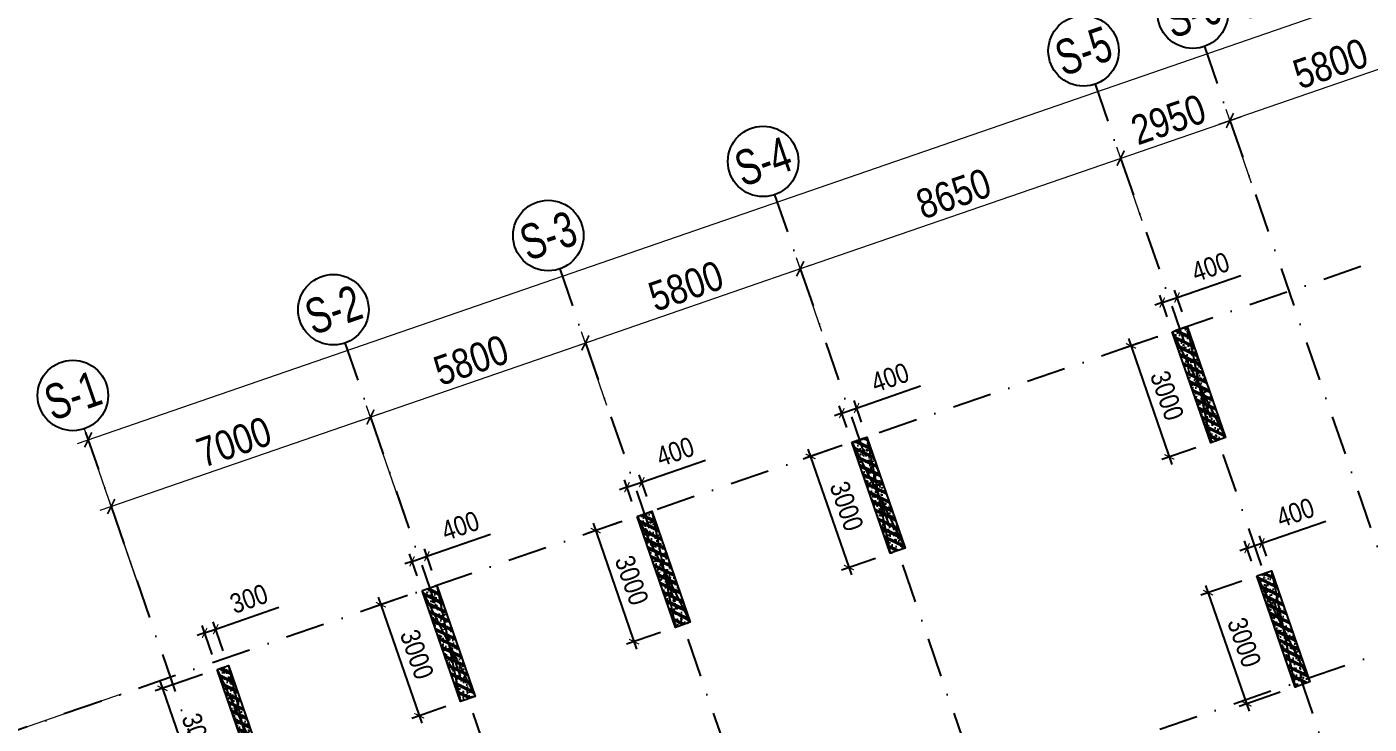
# Model space of a CAD drawing. Header units: millimetres. Extents: x 13965 to 1327256, y -72704 to 46237.
# Drawn here: x 31984 to 66235, y 1318 to 19124 of the extents above; entities that cross this region are included whole.
import ezdxf
from ezdxf.enums import TextEntityAlignment as Align

# ---------------------------------------------------------------- set-up
doc = ezdxf.new("R2010")
doc.units = ezdxf.units.MM
doc.header["$MEASUREMENT"] = 0
doc.linetypes.add('DASHDOT', pattern=[1, 0.5, -0.25, 0, -0.25])
for name, color, linetype in [('KC2-DIM', 251, 'Continuous'), ('KT-Luoi truc South Tower', 8, 'DASHDOT'), ('ST_MBDV Cot vach 220805$0$AUDIT_I_220805193045-1', 50, 'Continuous'), ('Xref_ST_MBDV Cot vach 30.7.2022|Xref_ST_MBDV Cot vach 30.7.2022|Xref_ST_MBDV Cot vach 30.7.2022|Xref_ST_MBDV Cot vach 30.7.2022|KC-Betong', 6, 'Continuous')]:
    doc.layers.add(name, color=color, linetype=linetype)
doc.layers.add('KT-Kich thuoc', color=159, linetype='Continuous', lineweight=18)
doc.styles.add('Arial Narrow', font='ARIALN.TTF')
doc.styles.add('ST_MBDV Cot vach 220805$0$HBA-Text', font='GOTHIC.TTF')
doc.dimstyles.new('ccu12-200', dxfattribs={"dimscale": 200, "dimtxt": 2.5, "dimasz": 1, "dimexe": 1, "dimexo": 2, "dimgap": 1, "dimtad": 1, "dimdec": 0, "dimdsep": 46, "dimtxsty": 'Arial Narrow', "dimblk": 'ARCHTICK', "dimcen": -1, "dimdle": 1, "dimclrd": 256, "dimclre": 256, "dimclrt": 3, "dimadec": 0, "dimazin": 2, "dimtfac": 0.1, "dimtdec": 0, "dimtmove": 0, "dimatfit": 1, "dimldrblk": 'ARCHTICK', "dimfxl": 1, "dimtvp": 0.833333, "dimtolj": 1, "dimtzin": 12, "dimarcsym": 0})
doc.dimstyles.new('CCU_1-300', dxfattribs={"dimscale": 300, "dimtxt": 2.5, "dimasz": 1, "dimexe": 1, "dimexo": 2, "dimgap": 0.5, "dimtad": 1, "dimdec": 0, "dimdsep": 46, "dimtxsty": 'Arial Narrow', "dimblk": 'ARCHTICK', "dimcen": -1, "dimdle": 1, "dimclrd": 256, "dimclre": 256, "dimclrt": 3, "dimadec": 0, "dimazin": 2, "dimtfac": 0.1, "dimtdec": 0, "dimtix": 1, "dimtmove": 2, "dimatfit": 1, "dimfxl": 1, "dimtvp": 0.833333, "dimtolj": 1, "dimtzin": 12, "dimarcsym": 0})

# ---------------------------------------------------------------- blocks, each defined once
blk = doc.blocks.new('_ArchTick')
at = {"color": 0, "const_width": 0.15}
blk.add_lwpolyline([(-0.5, -0.5), (0.5, 0.5)], dxfattribs=at)
blk = doc.blocks.new('*D1042')
at = {"layer": 'Defpoints', "color": 0, "transparency": 16777216}
for p in [(-107244, 41911, 0), (-103322, 33214, 0), (-108556, 31407)]:
    blk.add_point(p, dxfattribs=at)
at = {"layer": 'KT-Kich thuoc', "lineweight": -2, "transparency": 16777216}
for p, q in [((-107811, 41715), (-111940, 40289)), ((-111755, 40671), (-108459, 31124)), ((-103889, 33019), (-108840, 31309))]:
    blk.add_line(p, q, dxfattribs=at)
at = {"layer": 'KT-Kich thuoc', "lineweight": -2, "transparency": 16777216, "xscale": 300, "yscale": 300, "zscale": 300}
for p, rotation in [((-111657, 40387), 109.0471379637702), ((-108556, 31407), 289.0471379637702)]:
    blk.add_blockref('_ArchTick', p, dxfattribs=dict(at, rotation=rotation))
at = {"layer": 'KT-Kich thuoc', "color": 3, "transparency": 16777216, "insert": (-109603, 36071), "char_height": 750, "attachment_point": 5, "rotation": 289.0471, "style": 'Arial Narrow'}
blk.add_mtext('\\A1;9500', dxfattribs=at)
blk = doc.blocks.new('ST_MBDV Cot vach 220805$0$GRID-SYM-flat-103')
at = {"layer": 'ST_MBDV Cot vach 220805$0$AUDIT_I_220805193045-1'}
blk.add_circle((0, 0, 0), 900, dxfattribs=at)
at = {"layer": 'ST_MBDV Cot vach 220805$0$AUDIT_I_220805193045-1', "style": 'ST_MBDV Cot vach 220805$0$HBA-Text'}
blk.add_attdef('GRID', text='', height=900, rotation=19.0471, dxfattribs=at).set_placement((0, 0, 0), align=Align.MIDDLE_CENTER)
blk = doc.blocks.new('*D1056')
at = {"layer": 'Defpoints', "color": 0, "transparency": 16777216}
for p in [(-52359, 62652), (-108654, 48212), (-107112, 43748, 0)]:
    blk.add_point(p, dxfattribs=at)
at = {"layer": 'KT-Kich thuoc', "lineweight": -2, "transparency": 16777216}
for p, q in [((-53617, 67214), (-108937, 48114)), ((-52555, 63219), (-53998, 67400)), ((-107308, 44315), (-108751, 48496))]:
    blk.add_line(p, q, dxfattribs=at)
at = {"layer": 'KT-Kich thuoc', "lineweight": -2, "transparency": 16777216, "xscale": 300, "yscale": 300, "zscale": 300}
for p, rotation in [((-53900, 67116), 19.04771637789532), ((-108654, 48212), 199.0477163778953)]:
    blk.add_blockref('_ArchTick', p, dxfattribs=dict(at, rotation=rotation))
at = {"layer": 'KT-Kich thuoc', "color": 3, "transparency": 16777216, "insert": (-78140, 59662), "char_height": 750, "attachment_point": 5, "rotation": 19.0477, "style": 'Arial Narrow'}
blk.add_mtext('\\A1;57925', dxfattribs=at)
blk = doc.blocks.new('*D1057')
at = {"layer": 'Defpoints', "color": 0, "transparency": 16777216}
for p in [(-101450, 48795), (-100280, 45407), (-106897, 43123)]:
    blk.add_point(p, dxfattribs=at)
at = {"layer": 'KT-Kich thuoc', "lineweight": -2, "transparency": 16777216}
for p, q in [((-100476, 45974), (-101548, 49079)), ((-108350, 46413), (-101166, 48893)), ((-107092, 43690), (-108164, 46794))]:
    blk.add_line(p, q, dxfattribs=at)
for p, xscale, yscale, zscale, rotation in [((-101450, 48795), 300, 300, 300, 19.04713796427213), ((-108066, 46511), 300.0000000000001, 300.0000000000001, 300.0000000000001, 199.0471379642721)]:
    blk.add_blockref('_ArchTick', p, dxfattribs=dict(at, xscale=xscale, yscale=yscale, zscale=zscale, rotation=rotation))
at = {"layer": 'KT-Kich thuoc', "color": 3, "transparency": 16777216, "insert": (-104932, 48157), "char_height": 750, "attachment_point": 5, "rotation": 19.0471, "style": 'Arial Narrow'}
blk.add_mtext('\\A1;7000', dxfattribs=at)
blk = doc.blocks.new('*D1058')
at = {"layer": 'Defpoints', "color": 0, "transparency": 16777216}
for p in [(-95967, 50688), (-95220, 48523), (-100280, 45407)]:
    blk.add_point(p, dxfattribs=at)
at = {"layer": 'KT-Kich thuoc', "lineweight": -2, "transparency": 16777216}
for p, q in [((-101733, 48697), (-95684, 50786)), ((-95415, 49090), (-96065, 50972)), ((-100476, 45974), (-101548, 49079))]:
    blk.add_line(p, q, dxfattribs=at)
for p, xscale, yscale, zscale, rotation in [((-95967, 50688), 300, 300, 300, 19.04713796427213), ((-101450, 48795), 300.0000000000001, 300.0000000000001, 300.0000000000001, 199.0471379642721)]:
    blk.add_blockref('_ArchTick', p, dxfattribs=dict(at, xscale=xscale, yscale=yscale, zscale=zscale, rotation=rotation))
at = {"layer": 'KT-Kich thuoc', "color": 3, "transparency": 16777216, "insert": (-98882, 50245), "char_height": 750, "attachment_point": 5, "rotation": 19.0471, "style": 'Arial Narrow'}
blk.add_mtext('\\A1;5800', dxfattribs=at)
blk = doc.blocks.new('*D1059')
at = {"layer": 'Defpoints', "color": 0, "transparency": 16777216}
for p in [(-90485, 52581), (-89737, 50415), (-95220, 48523)]:
    blk.add_point(p, dxfattribs=at)
at = {"layer": 'KT-Kich thuoc', "lineweight": -2, "transparency": 16777216}
for p, q in [((-89933, 50983), (-90583, 52864)), ((-96251, 50590), (-90201, 52679)), ((-95415, 49090), (-96065, 50972))]:
    blk.add_line(p, q, dxfattribs=at)
for p, xscale, yscale, zscale, rotation in [((-90485, 52581), 300, 300, 300, 19.04713796427213), ((-95967, 50688), 300.0000000000001, 300.0000000000001, 300.0000000000001, 199.0471379642721)]:
    blk.add_blockref('_ArchTick', p, dxfattribs=dict(at, xscale=xscale, yscale=yscale, zscale=zscale, rotation=rotation))
at = {"layer": 'KT-Kich thuoc', "color": 3, "transparency": 16777216, "insert": (-93400, 52138), "char_height": 750, "attachment_point": 5, "rotation": 19.0471, "style": 'Arial Narrow'}
blk.add_mtext('\\A1;5800', dxfattribs=at)
blk = doc.blocks.new('*D1060')
at = {"layer": 'Defpoints', "color": 0, "transparency": 16777216}
for p in [(-82308, 55404), (-81561, 53238), (-89737, 50415)]:
    blk.add_point(p, dxfattribs=at)
at = {"layer": 'KT-Kich thuoc', "lineweight": -2, "transparency": 16777216}
for p, q in [((-90768, 52483), (-82025, 55502)), ((-81757, 53805), (-82406, 55687)), ((-89933, 50983), (-90583, 52864))]:
    blk.add_line(p, q, dxfattribs=at)
for p, xscale, yscale, zscale, rotation in [((-82308, 55404), 300, 300, 300, 19.04713796427213), ((-90485, 52581), 300.0000000000001, 300.0000000000001, 300.0000000000001, 199.0471379642721)]:
    blk.add_blockref('_ArchTick', p, dxfattribs=dict(at, xscale=xscale, yscale=yscale, zscale=zscale, rotation=rotation))
at = {"layer": 'KT-Kich thuoc', "color": 3, "transparency": 16777216, "insert": (-86570, 54496), "char_height": 750, "attachment_point": 5, "rotation": 19.0471, "style": 'Arial Narrow'}
blk.add_mtext('\\A1;8650', dxfattribs=at)
blk = doc.blocks.new('*D1061')
at = {"layer": 'Defpoints', "color": 0, "transparency": 16777216}
for p in [(-79520, 56366), (-78772, 54201), (-81561, 53238)]:
    blk.add_point(p, dxfattribs=at)
at = {"layer": 'KT-Kich thuoc', "lineweight": -2, "transparency": 16777216}
for p, q in [((-78968, 54768), (-79618, 56650)), ((-82592, 55306), (-79236, 56464)), ((-81757, 53805), (-82406, 55687))]:
    blk.add_line(p, q, dxfattribs=at)
for p, xscale, yscale, zscale, rotation in [((-79520, 56366), 300, 300, 300, 19.04713796427213), ((-82308, 55404), 300.0000000000001, 300.0000000000001, 300.0000000000001, 199.0471379642721)]:
    blk.add_blockref('_ArchTick', p, dxfattribs=dict(at, xscale=xscale, yscale=yscale, zscale=zscale, rotation=rotation))
at = {"layer": 'KT-Kich thuoc', "color": 3, "transparency": 16777216, "insert": (-81088, 56389), "char_height": 750, "attachment_point": 5, "rotation": 19.0471, "style": 'Arial Narrow'}
blk.add_mtext('\\A1;2950', dxfattribs=at)
blk = doc.blocks.new('*D1062')
at = {"layer": 'Defpoints', "color": 0, "transparency": 16777216}
for p in [(-74037, 58259), (-73290, 56094), (-78772, 54201)]:
    blk.add_point(p, dxfattribs=at)
at = {"layer": 'KT-Kich thuoc', "lineweight": -2, "transparency": 16777216}
for p, q in [((-79803, 56269), (-73754, 58357)), ((-73486, 56661), (-74135, 58543)), ((-78968, 54768), (-79618, 56650))]:
    blk.add_line(p, q, dxfattribs=at)
for p, xscale, yscale, zscale, rotation in [((-74037, 58259), 300, 300, 300, 19.04713796427213), ((-79520, 56366), 300.0000000000001, 300.0000000000001, 300.0000000000001, 199.0471379642721)]:
    blk.add_blockref('_ArchTick', p, dxfattribs=dict(at, xscale=xscale, yscale=yscale, zscale=zscale, rotation=rotation))
at = {"layer": 'KT-Kich thuoc', "color": 3, "transparency": 16777216, "insert": (-76953, 57817), "char_height": 750, "attachment_point": 5, "rotation": 19.0471, "style": 'Arial Narrow'}
blk.add_mtext('\\A1;5800', dxfattribs=at)
blk = doc.blocks.new('*D82')
at = {"layer": 'Defpoints', "color": 0, "transparency": 16777216}
for p in [(36804, 3745), (37126, 2813, 0), (36842, 2715, 0)]:
    blk.add_point(p, dxfattribs=at)
at = {"layer": 'KC2-DIM', "lineweight": -2, "transparency": 16777216}
for p, q in [((36804, 3745), (38415, 4302)), ((36712, 3093), (36455, 3836)), ((36995, 3191), (36739, 3934)), ((36520, 3647), (36331, 3582)), ((36520, 3647), (36804, 3745))]:
    blk.add_line(p, q, dxfattribs=at)
at = {"layer": 'KC2-DIM', "lineweight": -2, "transparency": 16777216, "xscale": 200, "yscale": 200, "zscale": 200}
for p, rotation in [((36520, 3647), 19.04713795400182), ((36804, 3745), 199.0471379540018)]:
    blk.add_blockref('_ArchTick', p, dxfattribs=dict(at, rotation=rotation))
at = {"layer": 'KC2-DIM', "color": 3, "transparency": 16777216, "insert": (37650, 4519), "char_height": 500, "attachment_point": 5, "rotation": 19.0471, "style": 'Arial Narrow'}
blk.add_mtext('\\A1;300', dxfattribs=at)
blk = doc.blocks.new('*D83')
at = {"layer": 'Defpoints', "color": 0, "transparency": 16777216}
for p in [(36842, 2715, 0), (37821, -121, 0), (36424, -603)]:
    blk.add_point(p, dxfattribs=at)
at = {"layer": 'KC2-DIM', "lineweight": -2, "transparency": 16777216}
for p, q in [((36464, 2585), (35256, 2168)), ((35380, 2422), (36489, -792)), ((37443, -251), (36235, -668))]:
    blk.add_line(p, q, dxfattribs=at)
at = {"layer": 'KC2-DIM', "lineweight": -2, "transparency": 16777216, "xscale": 200, "yscale": 200, "zscale": 200}
for p, rotation in [((35445, 2233), 109.0471379540022), ((36424, -603), 289.0471379540022)]:
    blk.add_blockref('_ArchTick', p, dxfattribs=dict(at, rotation=rotation))
at = {"layer": 'KC2-DIM', "color": 3, "transparency": 16777216, "insert": (36365, 964), "char_height": 500, "attachment_point": 5, "rotation": 289.0471, "style": 'Arial Narrow'}
blk.add_mtext('\\A1;3000', dxfattribs=at)
blk = doc.blocks.new('*D90')
at = {"layer": 'Defpoints', "color": 0, "transparency": 16777216}
for p in [(42071, 4732, 0), (43050, 1896, 0), (41996, 1532)]:
    blk.add_point(p, dxfattribs=at)
at = {"layer": 'KC2-DIM', "lineweight": -2, "transparency": 16777216}
for p, q in [((41693, 4601), (40828, 4303)), ((40951, 4557), (42061, 1343)), ((42672, 1766), (41807, 1467))]:
    blk.add_line(p, q, dxfattribs=at)
at = {"layer": 'KC2-DIM', "lineweight": -2, "transparency": 16777216, "xscale": 200, "yscale": 200, "zscale": 200}
for p, rotation in [((41017, 4368), 109.0471379540022), ((41996, 1532), 289.0471379540022)]:
    blk.add_blockref('_ArchTick', p, dxfattribs=dict(at, rotation=rotation))
at = {"layer": 'KC2-DIM', "color": 3, "transparency": 16777216, "insert": (41937, 3099), "char_height": 500, "attachment_point": 5, "rotation": 289.0471, "style": 'Arial Narrow'}
blk.add_mtext('\\A1;3000', dxfattribs=at)
blk = doc.blocks.new('*D91')
at = {"layer": 'Defpoints', "color": 0, "transparency": 16777216}
for p in [(42192, 5606), (42449, 4863, 0), (42071, 4732, 0)]:
    blk.add_point(p, dxfattribs=at)
at = {"layer": 'KC2-DIM', "lineweight": -2, "transparency": 16777216}
for p, q in [((42192, 5606), (43819, 6167)), ((41940, 5110), (41749, 5664)), ((41814, 5475), (42192, 5606)), ((42318, 5241), (42127, 5795)), ((41814, 5475), (41625, 5410))]:
    blk.add_line(p, q, dxfattribs=at)
at = {"layer": 'KC2-DIM', "lineweight": -2, "transparency": 16777216, "xscale": 200, "yscale": 200, "zscale": 200}
for p, rotation in [((41814, 5475), 19.04720126997628), ((42192, 5606), 199.0472012699763)]:
    blk.add_blockref('_ArchTick', p, dxfattribs=dict(at, rotation=rotation))
at = {"layer": 'KC2-DIM', "color": 3, "transparency": 16777216, "insert": (43046, 6382), "char_height": 500, "attachment_point": 5, "rotation": 19.0472, "style": 'Arial Narrow'}
blk.add_mtext('\\A1;400', dxfattribs=at)
blk = doc.blocks.new('*D92')
at = {"layer": 'Defpoints', "color": 0, "transparency": 16777216}
for p in [(47553, 6625, 0), (48532, 3789, 0), (47478, 3425)]:
    blk.add_point(p, dxfattribs=at)
at = {"layer": 'KC2-DIM', "lineweight": -2, "transparency": 16777216}
for p, q in [((47175, 6494), (46310, 6196)), ((46434, 6450), (47543, 3236)), ((48154, 3658), (47289, 3360))]:
    blk.add_line(p, q, dxfattribs=at)
at = {"layer": 'KC2-DIM', "lineweight": -2, "transparency": 16777216, "xscale": 200, "yscale": 200, "zscale": 200}
for p, rotation in [((46499, 6261), 109.0471379540022), ((47478, 3425), 289.0471379540022)]:
    blk.add_blockref('_ArchTick', p, dxfattribs=dict(at, rotation=rotation))
at = {"layer": 'KC2-DIM', "color": 3, "transparency": 16777216, "insert": (47419, 4992), "char_height": 500, "attachment_point": 5, "rotation": 289.0471, "style": 'Arial Narrow'}
blk.add_mtext('\\A1;3000', dxfattribs=at)
blk = doc.blocks.new('*D93')
at = {"layer": 'Defpoints', "color": 0, "transparency": 16777216}
for p in [(47675, 7498), (47553, 6625, 0), (47931, 6755, 0)]:
    blk.add_point(p, dxfattribs=at)
at = {"layer": 'KC2-DIM', "lineweight": -2, "transparency": 16777216}
for p, q in [((47675, 7498), (49301, 8060)), ((47423, 7003), (47231, 7557)), ((47801, 7133), (47609, 7687)), ((47297, 7368), (47108, 7303)), ((47297, 7368), (47675, 7498))]:
    blk.add_line(p, q, dxfattribs=at)
at = {"layer": 'KC2-DIM', "lineweight": -2, "transparency": 16777216, "xscale": 200, "yscale": 200, "zscale": 200}
for p, rotation in [((47675, 7498), 199.0472012699763), ((47297, 7368), 19.04720126997628)]:
    blk.add_blockref('_ArchTick', p, dxfattribs=dict(at, rotation=rotation))
at = {"layer": 'KC2-DIM', "color": 3, "transparency": 16777216, "insert": (48528, 8275), "char_height": 500, "attachment_point": 5, "rotation": 19.0472, "style": 'Arial Narrow'}
blk.add_mtext('\\A1;400', dxfattribs=at)
blk = doc.blocks.new('*D94')
at = {"layer": 'Defpoints', "color": 0, "transparency": 16777216}
for p in [(53036, 8518, 0), (54015, 5682, 0), (52961, 5318)]:
    blk.add_point(p, dxfattribs=at)
at = {"layer": 'KC2-DIM', "lineweight": -2, "transparency": 16777216}
for p, q in [((52657, 8387), (51793, 8088)), ((51916, 8343), (53026, 5129)), ((53636, 5551), (52772, 5253))]:
    blk.add_line(p, q, dxfattribs=at)
at = {"layer": 'KC2-DIM', "lineweight": -2, "transparency": 16777216, "xscale": 200, "yscale": 200, "zscale": 200}
for p, rotation in [((51982, 8154), 109.0471379540022), ((52961, 5318), 289.0471379540022)]:
    blk.add_blockref('_ArchTick', p, dxfattribs=dict(at, rotation=rotation))
at = {"layer": 'KC2-DIM', "color": 3, "transparency": 16777216, "insert": (52901, 6884), "char_height": 500, "attachment_point": 5, "rotation": 289.0471, "style": 'Arial Narrow'}
blk.add_mtext('\\A1;3000', dxfattribs=at)
blk = doc.blocks.new('*D95')
at = {"layer": 'Defpoints', "color": 0, "transparency": 16777216}
for p in [(53157, 9391), (53414, 8648, 0), (53036, 8518, 0)]:
    blk.add_point(p, dxfattribs=at)
at = {"layer": 'KC2-DIM', "lineweight": -2, "transparency": 16777216}
for p, q in [((53157, 9391), (54784, 9953)), ((52779, 9261), (52590, 9195)), ((52905, 8896), (52714, 9450)), ((52779, 9261), (53157, 9391)), ((53283, 9026), (53092, 9580))]:
    blk.add_line(p, q, dxfattribs=at)
at = {"layer": 'KC2-DIM', "lineweight": -2, "transparency": 16777216, "xscale": 200, "yscale": 200, "zscale": 200}
for p, rotation in [((52779, 9261), 19.04720126997628), ((53157, 9391), 199.0472012699763)]:
    blk.add_blockref('_ArchTick', p, dxfattribs=dict(at, rotation=rotation))
at = {"layer": 'KC2-DIM', "color": 3, "transparency": 16777216, "insert": (54011, 10168), "char_height": 500, "attachment_point": 5, "rotation": 19.0472, "style": 'Arial Narrow'}
blk.add_mtext('\\A1;400', dxfattribs=at)
blk = doc.blocks.new('*D96')
at = {"layer": 'Defpoints', "color": 0, "transparency": 16777216}
for p in [(61212, 11340, 0), (62191, 8505, 0), (61137, 8141)]:
    blk.add_point(p, dxfattribs=at)
at = {"layer": 'KC2-DIM', "lineweight": -2, "transparency": 16777216}
for p, q in [((60834, 11210), (59969, 10911)), ((60093, 11166), (61202, 7952)), ((61813, 8374), (60948, 8076))]:
    blk.add_line(p, q, dxfattribs=at)
at = {"layer": 'KC2-DIM', "lineweight": -2, "transparency": 16777216, "xscale": 200, "yscale": 200, "zscale": 200}
for p, rotation in [((60158, 10977), 109.0471379540022), ((61137, 8141), 289.0471379540022)]:
    blk.add_blockref('_ArchTick', p, dxfattribs=dict(at, rotation=rotation))
at = {"layer": 'KC2-DIM', "color": 3, "transparency": 16777216, "insert": (61078, 9707), "char_height": 500, "attachment_point": 5, "rotation": 289.0471, "style": 'Arial Narrow'}
blk.add_mtext('\\A1;3000', dxfattribs=at)
blk = doc.blocks.new('*D97')
at = {"layer": 'Defpoints', "color": 0, "transparency": 16777216}
for p in [(61334, 12214), (61212, 11340, 0), (61590, 11471, 0)]:
    blk.add_point(p, dxfattribs=at)
at = {"layer": 'KC2-DIM', "lineweight": -2, "transparency": 16777216}
for p, q in [((61334, 12214), (62960, 12776)), ((61460, 11849), (61268, 12403)), ((60955, 12084), (60766, 12018)), ((61081, 11719), (60890, 12273)), ((60955, 12084), (61334, 12214))]:
    blk.add_line(p, q, dxfattribs=at)
at = {"layer": 'KC2-DIM', "lineweight": -2, "transparency": 16777216, "xscale": 200, "yscale": 200, "zscale": 200}
for p, rotation in [((61334, 12214), 199.0472012699763), ((60955, 12084), 19.04720126997628)]:
    blk.add_blockref('_ArchTick', p, dxfattribs=dict(at, rotation=rotation))
at = {"layer": 'KC2-DIM', "color": 3, "transparency": 16777216, "insert": (62187, 12991), "char_height": 500, "attachment_point": 5, "rotation": 19.0472, "style": 'Arial Narrow'}
blk.add_mtext('\\A1;400', dxfattribs=at)
blk = doc.blocks.new('*D112')
at = {"layer": 'Defpoints', "color": 0, "transparency": 16777216}
for p in [(63366, 5102, 0), (64345, 2266, 0), (63107, 1839)]:
    blk.add_point(p, dxfattribs=at)
at = {"layer": 'KC2-DIM', "lineweight": -2, "transparency": 16777216}
for p, q in [((62988, 4971), (61939, 4609)), ((62063, 4863), (63172, 1650)), ((63967, 2136), (62918, 1773))]:
    blk.add_line(p, q, dxfattribs=at)
at = {"layer": 'KC2-DIM', "lineweight": -2, "transparency": 16777216, "xscale": 200, "yscale": 200, "zscale": 200}
for p, rotation in [((62128, 4674), 109.0471379540022), ((63107, 1839), 289.0471379540022)]:
    blk.add_blockref('_ArchTick', p, dxfattribs=dict(at, rotation=rotation))
at = {"layer": 'KC2-DIM', "color": 3, "transparency": 16777216, "insert": (63048, 3405), "char_height": 500, "attachment_point": 5, "rotation": 289.0471, "style": 'Arial Narrow'}
blk.add_mtext('\\A1;3000', dxfattribs=at)
blk = doc.blocks.new('*D113')
at = {"layer": 'Defpoints', "color": 0, "transparency": 16777216}
for p in [(63499, 5941), (63744, 5232, 0), (63366, 5102, 0)]:
    blk.add_point(p, dxfattribs=at)
at = {"layer": 'KC2-DIM', "lineweight": -2, "transparency": 16777216}
for p, q in [((63499, 5941), (65126, 6503)), ((63235, 5480), (63056, 6000)), ((63121, 5811), (63499, 5941)), ((63613, 5610), (63434, 6130)), ((63121, 5811), (62932, 5745))]:
    blk.add_line(p, q, dxfattribs=at)
at = {"layer": 'KC2-DIM', "lineweight": -2, "transparency": 16777216, "xscale": 200, "yscale": 200, "zscale": 200}
for p, rotation in [((63121, 5811), 19.04713795400206), ((63499, 5941), 199.0471379540021)]:
    blk.add_blockref('_ArchTick', p, dxfattribs=dict(at, rotation=rotation))
at = {"layer": 'KC2-DIM', "color": 3, "transparency": 16777216, "insert": (64353, 6718), "char_height": 500, "attachment_point": 5, "rotation": 19.0471, "style": 'Arial Narrow'}
blk.add_mtext('\\A1;400', dxfattribs=at)
blk = doc.blocks.new('*U38')
h = blk.add_hatch()
h.set_pattern_fill('VATLIEU04', color=250, scale=40, style=0, pattern_type=2)
h.set_pattern_definition([(50, (-550, 3050), (286.904, -25.101), [30, -330]), (355, (-550, 3050), (-55.5, 300.877), [24, -264]), (100.451, (-526.1, 3047.9), (231.404, 275.776), [25.496, -280.457]), (46.184, (-550, 3130), (426.896, -66.208), [45, -495]), (96.636, (-514.43, 3124.5), (373.865, 389.647), [38.244, -420.685]), (351.184, (-550, 3130), (373.865, 389.65), [36, -396]), (21, (-510, 3110), (238.763, -161.048), [30, -330]), (326, (-510, 3110), (97.326, 290.06), [24, -264]), (71.451, (-490.1, 3096.58), (336.09, 129.012), [25.496, -280.457]), (37.5, (-550, 3050), (4.864, 133.1575), [0, -260.8, 0, -268, 0, -265]), (7.5, (-550, 3050), (105.228, 157.7647), [0, -152.8, 0, -254.8, 0, -101]), (327.5, (-639.2, 3050), (213.529, -9.022), [0, -100, 0, -312, 0, -414]), (317.5, (-679.2, 3050), (233.274, 40.042), [0, -130, 0, -207.2, 0, -294]), (45, (-550, 3050), (-120.208, 120.208), []), (45, (-550, 3099), (-120.208, 120.208), [])])
h.paths.add_polyline_path([(-475, -475), (-75, -475), (-75, 2525), (-475, 2525)])
at = {"color": 6, "ltscale": 0.25}
blk.add_lwpolyline([(-475, -475), (-75, -475), (-75, 2525), (-475, 2525)], close=True, dxfattribs=at)
at = {"layer": 'Defpoints', "linetype": 'ByBlock', "ltscale": 30}
for p, q in [((-75, -475), (-475, 2525)), ((-475, -475), (-75, 2525))]:
    blk.add_line(p, q, dxfattribs=at)
blk = doc.blocks.new('*U47')
h = blk.add_hatch()
h.set_pattern_fill('VATLIEU04', color=250, scale=40, style=0, pattern_type=2)
h.set_pattern_definition([(50, (-650, 3050), (286.904, -25.101), [30, -330]), (355, (-650, 3050), (-55.5, 300.877), [24, -264]), (100.451, (-626.1, 3047.9), (231.404, 275.776), [25.496, -280.457]), (46.184, (-650, 3130), (426.896, -66.208), [45, -495]), (96.636, (-614.43, 3124.5), (373.865, 389.647), [38.244, -420.685]), (351.184, (-650, 3130), (373.865, 389.65), [36, -396]), (21, (-610, 3110), (238.763, -161.048), [30, -330]), (326, (-610, 3110), (97.326, 290.06), [24, -264]), (71.451, (-590.1, 3096.58), (336.09, 129.012), [25.496, -280.457]), (37.5, (-650, 3050), (4.864, 133.1575), [0, -260.8, 0, -268, 0, -265]), (7.5, (-650, 3050), (105.228, 157.7647), [0, -152.8, 0, -254.8, 0, -101]), (327.5, (-739.2, 3050), (213.529, -9.022), [0, -100, 0, -312, 0, -414]), (317.5, (-779.2, 3050), (233.274, 40.042), [0, -130, 0, -207.2, 0, -294]), (45, (-650, 3050), (-120.208, 120.208), []), (45, (-650, 3099), (-120.208, 120.208), [])])
h.paths.add_polyline_path([(-475, -475), (-175, -475), (-175, 2525), (-475, 2525)])
at = {"color": 6, "ltscale": 0.25}
blk.add_lwpolyline([(-475, -475), (-175, -475), (-175, 2525), (-475, 2525)], close=True, dxfattribs=at)
at = {"layer": 'Defpoints', "linetype": 'ByBlock', "ltscale": 30}
for p, q in [((-175, -475), (-475, 2525)), ((-475, -475), (-175, 2525))]:
    blk.add_line(p, q, dxfattribs=at)
blk = doc.blocks.new('MBC-T8')
at = {"layer": 'Xref_ST_MBDV Cot vach 30.7.2022|Xref_ST_MBDV Cot vach 30.7.2022|Xref_ST_MBDV Cot vach 30.7.2022|Xref_ST_MBDV Cot vach 30.7.2022|KC-Betong', "linetype": 'ByBlock', "xscale": -1, "rotation": 199.0471379540016}
for name, p in [('*U38', (-55413, 33210, 0)), ('*U38', (-63590, 30388, 0)), ('*U38', (-69072, 28495, 0)), ('*U38', (-53259, 26972, 0)), ('*U38', (-74555, 26602, 0)), ('*U47', (-79783, 24585, 0))]:
    blk.add_blockref(name, p, dxfattribs=at)
blk = doc.blocks.new('MBCV-T8')
blk.add_blockref('MBC-T8', (30901, -15834, 0))
blk = doc.blocks.new('Asix South Tower')
at = {"layer": 'KT-Luoi truc South Tower', "ltscale": 2000}
for p, q in [((-45928.1, 63080), (-113358.3, 39799.9)), ((-80172.4, 58256.6), (-62007.1, 5641.4)), ((-82960.9, 57293.9), (-64795.6, 4678.7)), ((-91137.3, 54471), (-72972, 1855.8)), ((-96619.8, 52578.2), (-78454.5, -37)), ((-102102.2, 50685.3), (-83937, -1929.8)), ((-108719, 48400.9), (-90553.7, -4214.3)), ((-67132.6, 45709), (-110541.5, 30722.1))]:
    blk.add_line(p, q, dxfattribs=at)
at = {"layer": 'KT-Kich thuoc'}
ref = blk.add_blockref('ST_MBDV Cot vach 220805$0$GRID-SYM-flat-103', (-80466.2, 59107.3), dxfattribs=at)
ref.add_attrib('GRID', 'S-6', dxfattribs={"layer": 'ST_MBDV Cot vach 220805$0$AUDIT_I_220805193045-1', "height": 900, "rotation": 19, "style": 'ST_MBDV Cot vach 220805$0$HBA-Text', "width": 0.75}).set_placement((-80466.2, 59107.3, 0), align=Align.MIDDLE_CENTER)
ref = blk.add_blockref('ST_MBDV Cot vach 220805$0$GRID-SYM-flat-103', (-83254.6, 58144.6), dxfattribs=at)
ref.add_attrib('GRID', 'S-5', dxfattribs={"layer": 'ST_MBDV Cot vach 220805$0$AUDIT_I_220805193045-1', "height": 900, "rotation": 19, "style": 'ST_MBDV Cot vach 220805$0$HBA-Text', "width": 0.75}).set_placement((-83254.6, 58144.6, 0), align=Align.MIDDLE_CENTER)
ref = blk.add_blockref('ST_MBDV Cot vach 220805$0$GRID-SYM-flat-103', (-91431.1, 55321.7), dxfattribs=at)
ref.add_attrib('GRID', 'S-4', dxfattribs={"layer": 'ST_MBDV Cot vach 220805$0$AUDIT_I_220805193045-1', "height": 900, "rotation": 19, "style": 'ST_MBDV Cot vach 220805$0$HBA-Text', "width": 0.75}).set_placement((-91431.1, 55321.7, 0), align=Align.MIDDLE_CENTER)
ref = blk.add_blockref('ST_MBDV Cot vach 220805$0$GRID-SYM-flat-103', (-96913.5, 53428.9), dxfattribs=at)
ref.add_attrib('GRID', 'S-3', dxfattribs={"layer": 'ST_MBDV Cot vach 220805$0$AUDIT_I_220805193045-1', "height": 900, "rotation": 19, "style": 'ST_MBDV Cot vach 220805$0$HBA-Text', "width": 0.75}).set_placement((-96913.5, 53428.9, 0), align=Align.MIDDLE_CENTER)
ref = blk.add_blockref('ST_MBDV Cot vach 220805$0$GRID-SYM-flat-103', (-102396, 51536.1), dxfattribs=at)
ref.add_attrib('GRID', 'S-2', dxfattribs={"layer": 'ST_MBDV Cot vach 220805$0$AUDIT_I_220805193045-1', "height": 900, "rotation": 19.04714, "style": 'ST_MBDV Cot vach 220805$0$HBA-Text', "width": 0.75}).set_placement((-102396, 51536.1, 0), align=Align.MIDDLE_CENTER)
ref = blk.add_blockref('ST_MBDV Cot vach 220805$0$GRID-SYM-flat-103', (-109045.2, 49346.2), dxfattribs=at)
ref.add_attrib('GRID', 'S-1', dxfattribs={"layer": 'ST_MBDV Cot vach 220805$0$AUDIT_I_220805193045-1', "height": 900, "rotation": 19, "style": 'ST_MBDV Cot vach 220805$0$HBA-Text', "width": 0.75}).set_placement((-109045.2, 49346.2, 0), align=Align.MIDDLE_CENTER)
dim = blk.add_linear_dim(base=(-108653.6, 48211.9), p1=(-52359, 62651.6), p2=(-107112.2, 43747.5, 0), angle=199.04772, dimstyle='CCU_1-300', dxfattribs=at)
dim.commit()
dim.dimension.update_dxf_attribs({"geometry": '*D1056', "text_midpoint": (-78139.5, 59662.1), "dimtype": 129})
for base, p1, p2, angle, picture, middle in [((-74037.4, 58259.3), (-78772.3, 54201), (-73289.8, 56093.8), 19.04714, '*D1062', (-76952.6, 57816.6)), ((-79519.9, 56366.5), (-81560.8, 53238.3), (-78772.3, 54201), 19.04714, '*D1061', (-81088, 56388.8)), ((-82308.4, 55403.7), (-89737.2, 50415.4), (-81560.8, 53238.3), 19.04714, '*D1060', (-86570.5, 54496)), ((-90484.8, 52580.8), (-95219.6, 48522.6), (-89737.2, 50415.4), 19.04714, '*D1059', (-93399.9, 52138.2)), ((-95967.2, 50688), (-100279.9, 45407), (-95219.6, 48522.6), 19.04714, '*D1058', (-98882.4, 50245.4)), ((-101449.7, 48795.2), (-106896.7, 43122.6), (-100279.9, 45407), 19.04714, '*D1057', (-104932, 48156.8)), ((-108556.5, 31407.3), (-107243.8, 41910.9, 0), (-103322.2, 33214.4, 0), 109.04714, '*D1042', (-109602.9, 36071.2))]:
    dim = blk.add_linear_dim(base=base, p1=p1, p2=p2, angle=angle, dimstyle='CCU_1-300', dxfattribs=at)
    dim.commit()
    dim.dimension.update_dxf_attribs({"geometry": picture, "text_midpoint": middle})

msp = doc.modelspace()

# ---------------------------------------------------------------- block references
msp.add_blockref('MBCV-T8', (86328.4, -6330.3, 0))
at = {"layer": 'KT-Kich thuoc'}
msp.add_blockref('Asix South Tower', (142202.4, -39634.4), dxfattribs=at)

# ---------------------------------------------------------------- dimensions: what is measured, and where the dimension line sits
at = {"layer": 'KC2-DIM'}
for p1, p2, distance, picture, middle in [((61212, 11340.5, 0), (61590.1, 11471, 0), 786.1, '*D97', (62187.3, 12990.5)), ((61212, 11340.5, 0), (62191, 8504.7, 0), -1115, '*D96', (61077.9, 9707.3)), ((53035.6, 8517.6, 0), (53413.7, 8648.1, 0), 786.1, '*D95', (54010.9, 10167.6)), ((47553.1, 6624.8, 0), (47931.2, 6755.3, 0), 786.1, '*D93', (48528.4, 8274.8)), ((53035.6, 8517.6, 0), (54014.6, 5681.8, 0), -1115, '*D94', (52901.5, 6884.4)), ((63365.9, 5101.8, 0), (63744, 5232.4, 0), 749.9, '*D113', (64353, 6717.7)), ((42070.6, 4732, 0), (42448.8, 4862.5, 0), 786.1, '*D91', (43046, 6382)), ((47553.1, 6624.8, 0), (48532.1, 3789, 0), -1115, '*D92', (47419, 4991.6)), ((63365.9, 5101.8, 0), (64344.9, 2266.1, 0), -1309.7, '*D112', (63047.8, 3405.1)), ((42070.6, 4732, 0), (43049.7, 1896.2, 0), -1115, '*D90', (41936.6, 3098.8))]:
    dim = msp.add_aligned_dim(p1=p1, p2=p2, distance=distance, dimstyle='ccu12-200', dxfattribs=at)
    dim.commit()
    dim.dimension.update_dxf_attribs({"geometry": picture, "text_midpoint": middle})
for p2, distance, picture, middle in [((37125.7, 2813.1, 0), 986.1, '*D82', (37649.9, 4519)), ((37821.1, -120.5, 0), -1478, '*D83', (36364.9, 963.6))]:
    dim = msp.add_aligned_dim(p1=(36842.1, 2715.2, 0), p2=p2, distance=distance, dimstyle='ccu12-200', override={"dimzin": 0}, dxfattribs=at)
    dim.commit()
    dim.dimension.update_dxf_attribs({"geometry": picture, "text_midpoint": middle})

doc.saveas('drawing.dxf')
